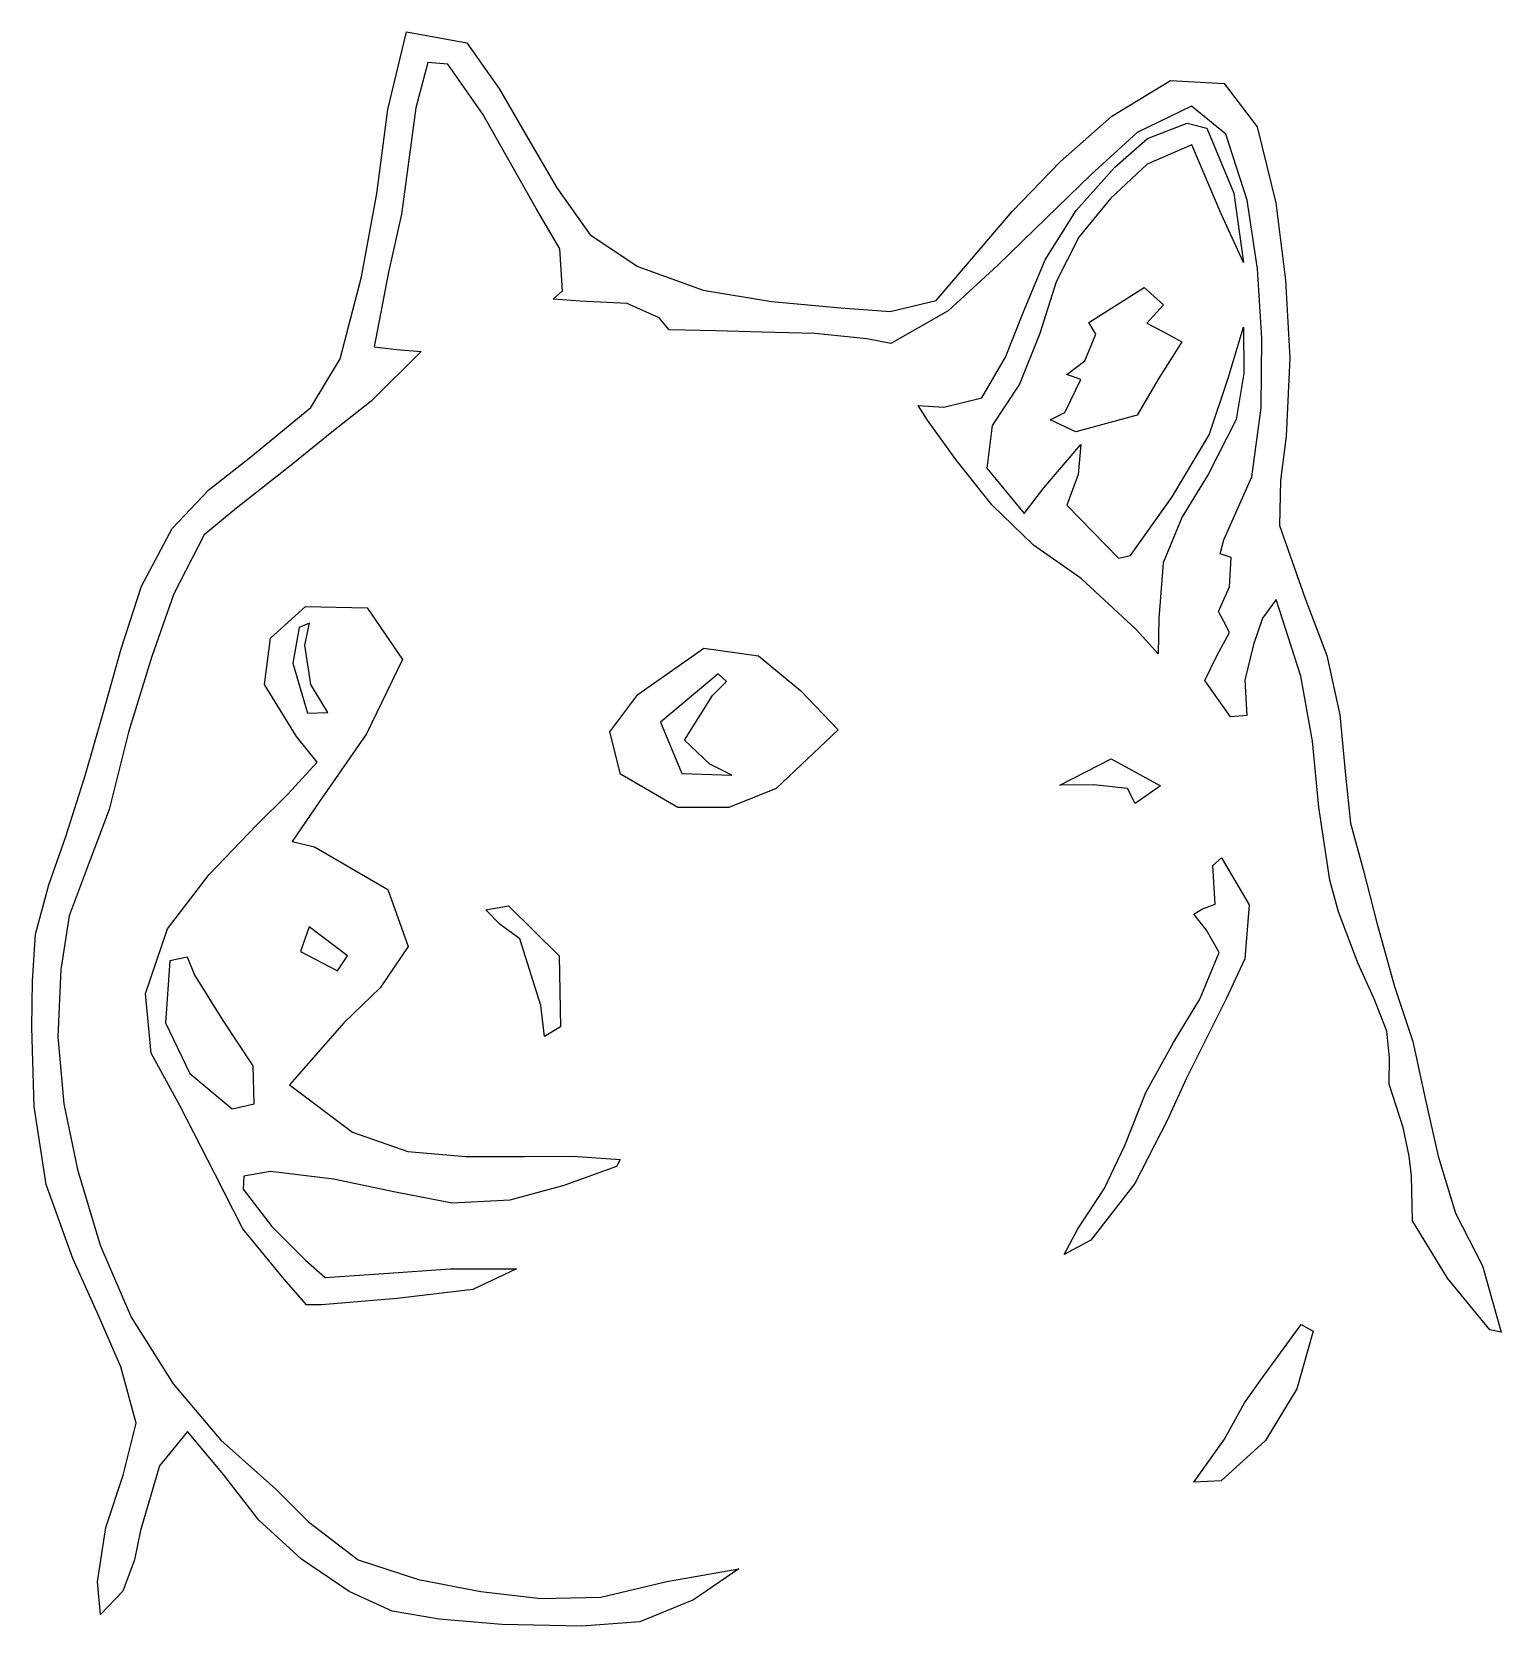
# Model space of a CAD drawing. Extents: x 3 to 131, y 3 to 141.
import ezdxf

# ---------------------------------------------------------------- set-up
doc = ezdxf.new("R2010")
doc.units = 0
doc.layers.get('0').update_dxf_attribs({"linetype": 'CONTINUOUS'})

msp = doc.modelspace()

# ---------------------------------------------------------------- linework, layer by layer
at = {"color": 7}
for points in [[(43.967826, 2.678092), (38.523764, 3.13677), (34.442179, 3.832057), (30.672936, 5.545267), (26.520739, 8.364165), (22.81669, 11.751022), (19.744656, 15.715942), (16.604301, 19.46391), (14.160028, 16.489222), (12.527826, 10.842787), (12.006621, 8.300355), (10.986246, 5.572935), (9.043761, 3.542265), (8.762706, 6.373012), (9.501724, 11.11752), (11.005431, 15.683055), (12.131046, 20.18391), (10.809933, 25.106827), (8.730776, 29.817307), (6.620976, 34.515255), (4.295407, 40.9725), (3.265416, 47.75646), (3.060898, 54.62391), (3.102758, 58.697295), (3.372606, 62.759362), (4.534513, 67.04862), (6.016161, 71.245635), (7.721738, 76.65241), (9.287166, 82.101532), (10.841665, 87.60043), (12.611082, 93.033845), (15.286116, 98.063918), (18.470294, 101.43639), (22.126116, 104.311742), (27.347751, 108.595985), (29.908851, 112.830533), (31.745745, 119.974454), (33.102073, 127.226251), (34.046691, 134.54392), (35.666399, 141.290495), (40.937219, 140.332739), (43.760167, 136.297253), (46.241579, 132.035494), (48.775049, 127.706416), (51.679987, 123.626283), (55.825094, 120.857252), (61.503883, 118.81637), (67.465719, 117.825754), (73.487826, 117.265263), (77.79906, 116.954638), (81.79938, 117.923919), (84.516533, 121.103919), (88.413915, 125.670709), (92.580263, 129.99317), (97.09425, 133.94898), (102.205013, 137.061055), (106.872585, 136.808096), (109.743053, 133.018677), (111.356633, 126.42241), (112.210328, 119.677927), (112.569593, 112.889311), (112.249155, 106.103918), (111.75297, 102.230692), (111.691395, 98.338236), (113.910413, 91.978235), (115.788008, 87.025057), (116.921505, 81.858366), (117.413145, 76.583917), (117.872828, 72.415708), (118.96824, 68.376727), (120.147983, 63.749775), (121.683188, 58.208325), (123.287385, 53.41287), (124.36044, 48.467857), (125.493915, 43.42353), (126.992355, 38.478307), (129.346058, 33.891142), (130.975223, 28.110052), (129.985028, 28.318965), (126.295628, 32.83056), (123.26145, 37.814085), (123.18468, 41.714947), (122.97705, 43.427625), (122.44782, 45.940965), (121.225973, 49.695187), (121.253948, 51.98946), (121.024943, 54.327547), (119.930243, 57.14391), (118.51134, 60.26391), (116.804175, 64.699747), (116.052578, 67.459747), (115.114163, 73.815109), (114.562185, 79.543267), (113.532848, 85.204595), (111.380865, 91.897897), (110.211098, 90.250905), (109.428218, 87.970905), (108.648218, 84.863917), (108.82323, 81.803917), (107.420348, 81.683917), (105.16782, 84.843042), (106.242683, 87.044629), (107.322683, 89.026063), (106.84782, 89.958429), (106.368863, 90.836284), (107.316975, 92.975255), (107.46801, 95.543918), (106.518503, 95.851804), (106.82814, 97.079155), (109.279613, 102.566842), (110.07351, 108.566649), (110.133585, 114.623919), (109.762328, 120.666277), (108.875655, 126.653041), (106.99572, 132.386685), (104.023523, 134.830886), (99.27966, 132.519743), (95.26533, 128.852543), (91.361318, 125.068832), (87.147885, 120.983578), (82.83057, 117.008835), (77.82984, 114.162055), (75.742035, 114.568275), (71.215909, 115.025411), (66.654359, 115.160499), (62.60341, 115.261759), (58.552461, 115.363021), (57.667611, 116.400701), (54.875286, 117.638211), (50.787809, 117.850978), (48.447104, 118.024625), (49.247106, 118.758229), (49.038344, 122.399945), (46.960571, 125.910978), (44.950671, 129.461956), (42.316306, 134.11956), (39.266414, 138.490514), (37.530006, 138.623048), (36.477866, 134.666872), (35.937614, 130.58392), (35.253339, 125.43775), (34.112076, 120.374368), (32.850809, 113.878402), (34.843994, 113.649089), (36.960809, 113.480551), (32.586261, 109.136033), (29.161798, 106.446415), (25.794464, 103.686691), (20.882984, 99.84805), (18.048531, 97.521124), (15.423515, 92.387173), (13.492641, 86.931393), (11.458747, 80.325179), (9.791894, 73.61635), (7.959584, 68.765782), (6.305965, 64.34688), (5.584514, 59.682232), (5.325121, 53.83104), (5.850601, 47.999265), (7.044591, 42.26391), (8.997035, 35.700352), (11.712899, 29.418337), (15.358266, 23.62647), (19.510733, 18.714495), (24.297411, 14.448023), (27.142776, 11.615633), (31.469342, 8.293943), (36.733238, 6.603938), (42.161789, 5.53224), (47.362565, 4.94157), (52.590561, 5.046907), (58.336926, 6.415492), (64.607811, 7.518825), (60.675989, 4.81797), (55.986413, 2.894768), (50.927811, 2.53227), (43.967811, 2.678092)], [(99.193095, 89.288932), (94.405163, 93.724999), (90.275603, 96.615784), (86.64348, 100.123264), (83.4894, 104.063918), (81.039945, 107.502576), (80.207828, 108.770107), (82.460768, 108.626419), (85.771845, 109.440199), (87.819727, 112.974334), (89.323718, 116.783919), (91.27434, 121.456234), (93.973043, 125.734327), (97.3536, 129.50392), (100.180987, 131.999291), (103.642132, 133.332011), (105.35505, 132.91123), (107.71176, 127.263114), (108.539745, 121.225925), (106.611802, 125.456957), (104.052555, 131.454218), (100.159185, 129.775347), (96.974925, 126.800359), (94.213103, 123.424506), (92.247533, 119.543919), (90.823245, 115.027104), (89.042625, 110.642357), (86.661675, 107.038445), (86.19975, 103.322251), (89.444978, 99.383918), (91.163903, 101.601096), (94.37853, 105.383918), (94.1439, 102.778812), (93.167828, 100.088546), (97.652303, 95.491982), (98.707388, 95.728634), (102.33651, 100.835541), (105.547028, 106.223918), (107.214, 111.143919), (108.539535, 115.576683), (108.58821, 111.566726), (107.899005, 107.567016), (105.456248, 102.756586), (103.210028, 99.073156), (101.557568, 95.084263), (101.173778, 90.225571), (101.128403, 87.143917), (99.19314, 89.288932)], [(93.935205, 106.478026), (91.727828, 107.533075), (92.987828, 108.157531), (94.37406, 111.023062), (93.167828, 111.475321), (94.727828, 112.658914), (95.687827, 114.983919), (95.087828, 115.990987), (99.905423, 119.056244), (101.567828, 117.523592), (100.127828, 115.930203), (101.590935, 115.19623), (103.18344, 114.325541), (102.32559, 112.982393), (101.178803, 111.140187), (99.294038, 107.923118), (93.935205, 106.478026)], [(24.866466, 32.91474), (21.432219, 37.103925), (18.978704, 41.90391), (15.981321, 47.800935), (13.457771, 52.412167), (12.947046, 57.604102), (14.876655, 63.22008), (18.505196, 67.961032), (22.658758, 72.260643), (25.331138, 74.945656), (27.887826, 77.732797), (26.089896, 79.957228), (23.309436, 84.48512), (23.848913, 88.524578), (26.895253, 91.283917), (32.258834, 91.150065), (35.327826, 86.676155), (32.186429, 80.190157), (28.045221, 74.21431), (25.727826, 70.822301), (27.675583, 70.347193), (34.040871, 66.638992), (35.824903, 61.684657), (33.395731, 58.089705), (30.258516, 55.06002), (25.487826, 49.639447), (30.976123, 45.521265), (35.782182, 43.8381), (40.850395, 43.394242), (45.947826, 43.405042), (50.151237, 43.423342), (54.287826, 43.134427), (53.959784, 42.530407), (49.373765, 40.88112), (44.660533, 39.611707), (39.665363, 39.349815), (34.727826, 40.312072), (29.323772, 41.441857), (23.848514, 42.104617), (21.527796, 41.70438), (21.449384, 40.567837), (23.966042, 37.306642), (26.888954, 34.387485), (28.603874, 32.87109), (33.705846, 33.23418), (39.479909, 33.623595), (45.247334, 33.642495), (41.447826, 31.82871), (34.873451, 31.043565), (28.275059, 30.50388), (26.981841, 30.50388)], [(28.824621, 82.060559), (27.359309, 84.480212), (26.822946, 87.901471), (27.227353, 89.820391), (26.319733, 89.437643), (25.773403, 86.348188), (27.059376, 82.006655), (28.824621, 82.060558)], [(59.306661, 73.794754), (54.305249, 76.686162), (53.389434, 80.374387), (55.820639, 83.613121), (61.570439, 87.647181), (66.314533, 86.986218), (69.974585, 83.968715), (73.247826, 80.554057), (67.873094, 75.445165), (63.74402, 73.774579), (59.306661, 73.794754)], [(64.014321, 76.594429), (62.075578, 77.543917), (59.881799, 79.631322), (62.330878, 83.543918), (63.527826, 84.743918), (62.805441, 85.414826), (57.797714, 81.215836), (59.634089, 76.740776), (64.014321, 76.594429)], [(99.115365, 74.123917), (98.459557, 75.443917), (95.52168, 75.743917), (92.550727, 75.726592), (97.012035, 78.02392), (101.327827, 75.657693), (99.115365, 74.12392)], [(92.934172, 34.88391), (94.133933, 37.10391), (96.40368, 40.598948), (98.204093, 44.35308), (100.043183, 48.978517), (102.460448, 53.32443), (104.738243, 57.10473), (106.440503, 61.151708), (105.33549, 63.095527), (104.207828, 64.513087), (104.987827, 64.952557), (106.067827, 65.361015), (105.887947, 68.721337), (106.628017, 69.387833), (109.03683, 65.301945), (108.649538, 60.605355), (107.03592, 57.126352), (105.31359, 53.699872), (103.555485, 50.174692), (101.937952, 46.58391), (99.083258, 41.053823), (95.268202, 36.129765), (92.934172, 34.88391)], [(47.697899, 53.84391), (47.366736, 56.54391), (45.539413, 62.361217), (43.821073, 63.613582), (42.571753, 64.889437), (44.552623, 65.22414), (48.960426, 60.86391), (49.079316, 54.68391), (47.697899, 53.84391)], [(29.679471, 59.568772), (30.527826, 60.87036), (27.190581, 63.39609), (26.447826, 61.236652), (29.679471, 59.568772)], [(22.427826, 47.97759), (22.328661, 51.29361), (19.709204, 55.249192), (17.207279, 59.24211), (16.620584, 60.74391), (15.077774, 60.431737), (14.699046, 55.02891), (16.811663, 50.62944), (20.511096, 47.553765), (22.427826, 47.97759)], [(104.207828, 15.06126), (106.883835, 18.794265), (108.627937, 21.9777), (110.290492, 24.27546), (113.572717, 28.779098), (114.617467, 28.205355), (113.2032, 23.17338), (110.463705, 18.692453), (106.592055, 15.189525), (104.207827, 15.06126)]]:
    msp.add_lwpolyline(points, close=True, dxfattribs=at)

doc.saveas('drawing.dxf')
